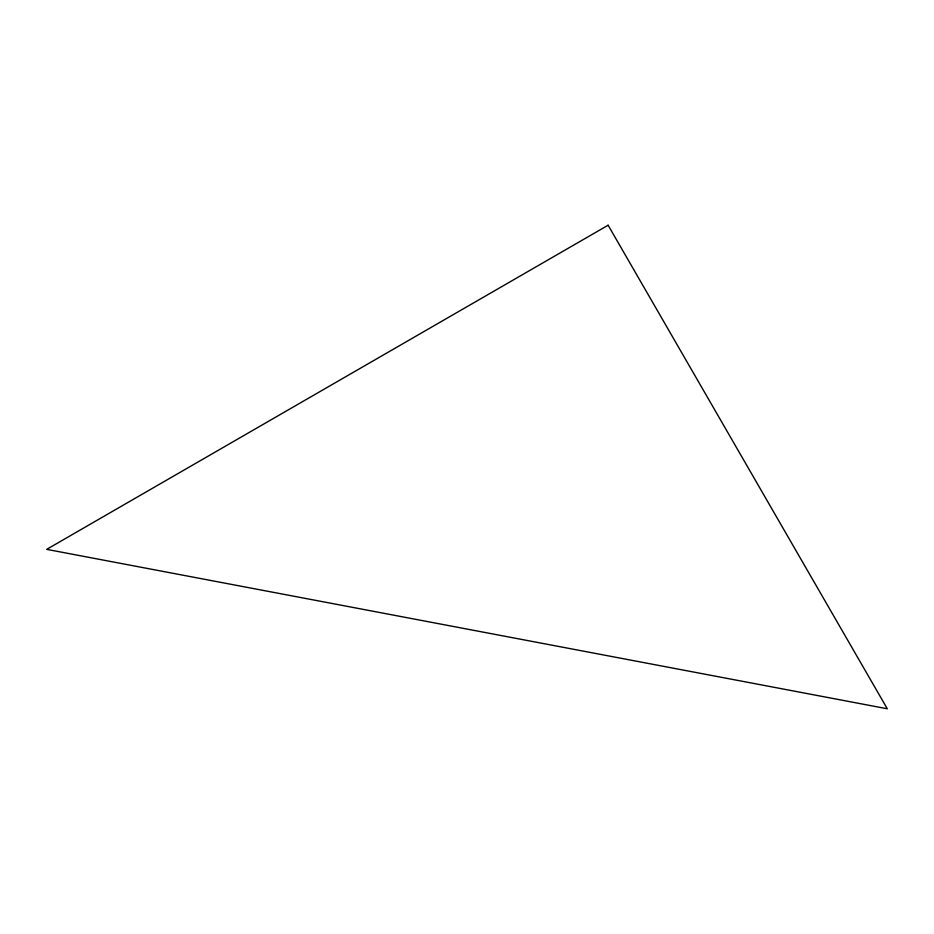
<?xml version="1.0" encoding="UTF-8"?>
<svg xmlns="http://www.w3.org/2000/svg" width="934" height="934" viewBox="0 0 934 934"><rect width="100%" height="100%" fill="white"/><g stroke="black" fill="none" stroke-linecap="round" stroke-linejoin="round"><path stroke-width="1.4" d="M608.116 225.222L46.7 549.355L887.3 708.778L608.116 225.222"/></g></svg>
